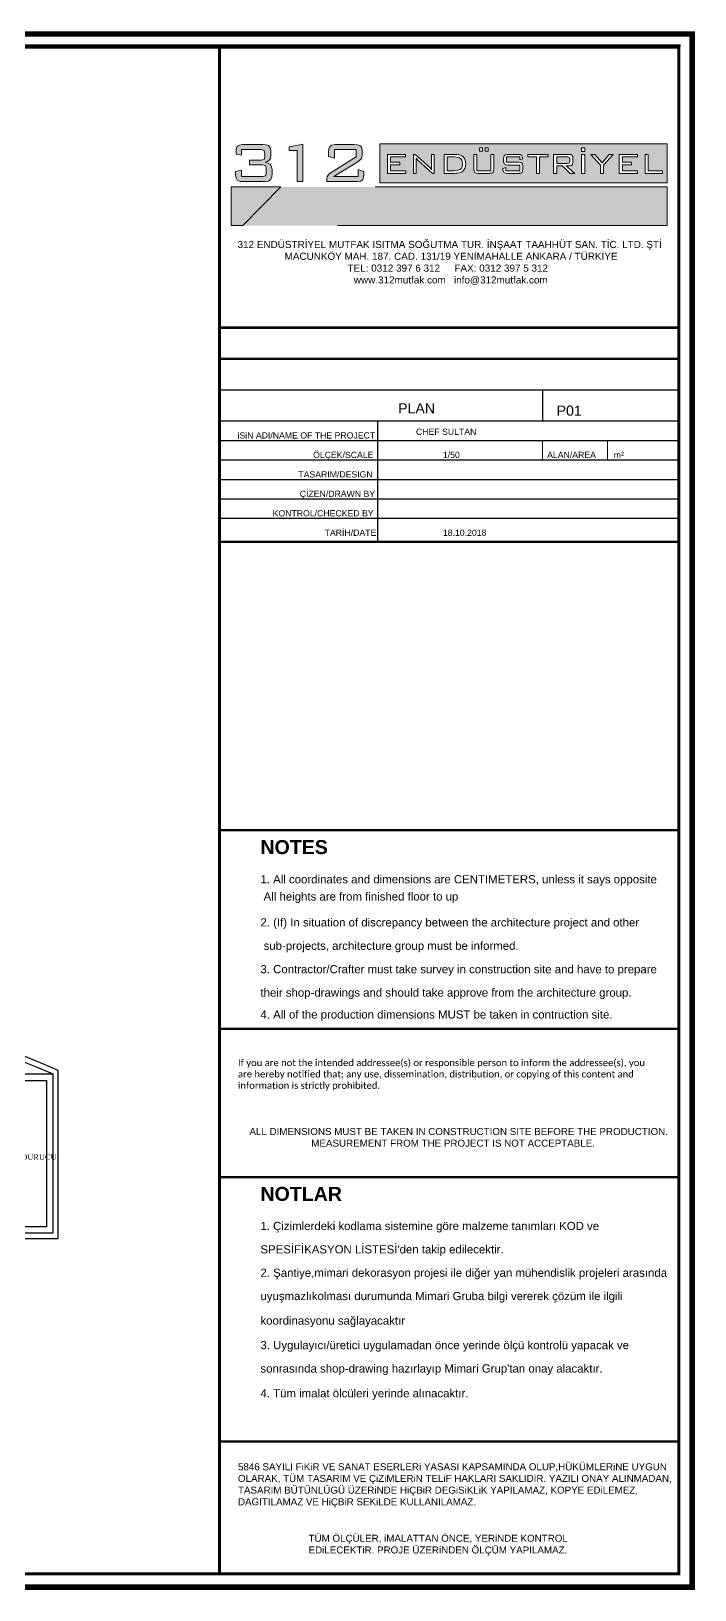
# Model space of a CAD drawing. Header units: millimetres. Extents: x 60271 to 65257, y 2062 to 12046.
# Drawn here: x 62666 to 63902, y 5591 to 8491 of the extents above; entities that cross this region are included whole.
import ezdxf
from ezdxf.enums import TextEntityAlignment as Align

# ---------------------------------------------------------------- set-up
doc = ezdxf.new("R2010")
doc.units = ezdxf.units.MM
for name, color, linetype, lineweight in [('312M_Cerceve', 10, 'Continuous', 60), ('312M_logo', 7, 'Continuous', 18), ('312M_yazi', 144, 'Continuous', 15), ('ANTET', 7, 'Continuous', 25), ('CERCEVE', 10, 'Continuous', 60), ('t_olcu', 40, 'Continuous', 13)]:
    doc.layers.add(name, color=color, linetype=linetype, lineweight=lineweight)
doc.layers.add('S2000-034 Soğuk Oda', color=1, linetype='Continuous')
doc.layers.add('t_yazi', color=144, linetype='Continuous')
doc.styles.add('BASLIK', font='')
doc.styles.add('style1', font='arial.ttf', dxfattribs={"height": 20})
doc.styles.add('YAZI', font='times.ttf', dxfattribs={"height": 11})
doc.styles.get('BASLIK').set_extended_font_data('Arial', bold=True)

msp = doc.modelspace()

# ---------------------------------------------------------------- hatches: boundary and pattern name
at = {"layer": '312M_logo'}
h = msp.add_hatch(color=250, dxfattribs=at)
h.dxf.hatch_style = 1
h.paths.add_polyline_path([(63112.5, 8268), (63111.6, 8273.5), (63109.6, 8276.9), (63108.2, 8278), (63103.9, 8279.4), (63097.7, 8279.8), (63062.8, 8279.8), (63059.7, 8279.7), (63054.4, 8278.8), (63051, 8276.9), (63050.3, 8276.2), (63048.5, 8272.2), (63047.9, 8266.3), (63047.9, 8262), (63058.3, 8259.9), (63058.3, 8270.6), (63095.2, 8270.6), (63095.6, 8270.6), (63100.5, 8268.9), (63101.3, 8262.7), (63101.3, 8256.8), (63100.1, 8252.1), (63095.2, 8250.8), (63073.3, 8250.8), (63073.3, 8242), (63097.7, 8242), (63097.9, 8242), (63102.8, 8240.8), (63103.9, 8235.7), (63103.9, 8226.5), (63103.9, 8226.2), (63102.7, 8221.5), (63097.7, 8220.3), (63057.9, 8220.3), (63057.9, 8232.5), (63047, 8230), (63047, 8224.4), (63047, 8222.6), (63048, 8217.2), (63050, 8213.7), (63051.4, 8212.8), (63055.6, 8211.3), (63061.8, 8210.9), (63099.4, 8210.9), (63103, 8211), (63108.2, 8212), (63111.7, 8214.1), (63112.9, 8215.5), (63114.6, 8219.7), (63115.1, 8225.7), (63115.1, 8233.3), (63114.3, 8238.7), (63112.1, 8242.6), (63111.6, 8243.2), (63107.7, 8245.5), (63102.2, 8247), (63106.6, 8248.5), (63110.3, 8251.2), (63111.9, 8254.5), (63112.6, 8260), (63112.6, 8266.3)])
h.paths.add_polyline_path([(63161.8, 8210.9), (63172.4, 8210.9), (63172.4, 8280.4), (63146.8, 8275.9), (63146.8, 8269), (63161.8, 8269)])
h.paths.add_polyline_path([(63220.7, 8272.2), (63220.1, 8266.3), (63220.1, 8257.4), (63231.1, 8254.4), (63231.1, 8270.6), (63271.7, 8270.6), (63271.7, 8257.1), (63224.9, 8227.7), (63222.1, 8225.7), (63218.8, 8222.5), (63217.8, 8220.5), (63216.9, 8215.2), (63216.9, 8210.9), (63271.1, 8210.9), (63274.4, 8211), (63279.6, 8211.9), (63283.1, 8213.7), (63283.7, 8214.5), (63285.5, 8218.5), (63286.1, 8224.4), (63286.1, 8229.9), (63275.2, 8233.4), (63275.2, 8220.3), (63229.9, 8220.3), (63274.5, 8248), (63278.5, 8250.9), (63281.4, 8254.1), (63282.4, 8256.5), (63283.1, 8262), (63283.1, 8266.3), (63283, 8268), (63282.1, 8273.5), (63280.1, 8276.9), (63278.7, 8278), (63274.4, 8279.4), (63268.2, 8279.8), (63235, 8279.8), (63231.9, 8279.7), (63226.6, 8278.8), (63223.2, 8276.9), (63222.5, 8276.2)])
h = msp.add_hatch(color=250, dxfattribs=at)
h.dxf.hatch_style = 1
h.paths.add_polyline_path([(63315.6, 8281), (63315.6, 8208.9), (63850.4, 8208.9), (63850.4, 8281)])
h.paths.add_polyline_path([(63363.8, 8261.6), (63363.8, 8256.9), (63335.8, 8256.9), (63335.8, 8247), (63352.9, 8247), (63352.9, 8242.4), (63335.8, 8242.4), (63335.8, 8231.2), (63364.1, 8231.2), (63364.1, 8226.3), (63329.9, 8226.3), (63329.9, 8261.6)], flags=16)
h.paths.add_polyline_path([(63378.1, 8261.6), (63381.8, 8261.6), (63411.9, 8234.6), (63411.7, 8239.9), (63411.7, 8261.6), (63417.1, 8261.6), (63417.1, 8226.3), (63413.8, 8226.3), (63386.7, 8250.8), (63383.3, 8253.8), (63383.4, 8252), (63383.5, 8250.6), (63383.5, 8226.3), (63378.1, 8226.3)], flags=16)
h.paths.add_polyline_path([(63435.4, 8261.6), (63462.9, 8261.6), (63470.8, 8257.6), (63475.2, 8250.1), (63475.9, 8238.9), (63469.8, 8228.9), (63460.9, 8226.4), (63454.8, 8226.3), (63435.4, 8226.3)], flags=16)
h.paths.add_polyline_path([(63441.3, 8256.8), (63453.9, 8256.8), (63463, 8256.8), (63469, 8250.8), (63470, 8238.8), (63464.5, 8232.5), (63456.6, 8231.2), (63441.3, 8231.2)], flags=0)
h.paths.add_polyline_path([(63490.5, 8261.6), (63496.4, 8261.6), (63496.4, 8231.2), (63522.1, 8231.2), (63522.1, 8261.6), (63527.9, 8261.6), (63527.9, 8227.5), (63520.6, 8226.3), (63491.7, 8226.3), (63490.5, 8233.7)], flags=16)
h.paths.add_polyline_path([(63506.6, 8267.4), (63501.3, 8267.4), (63501.3, 8273.7), (63506.6, 8273.7)], flags=16)
h.paths.add_polyline_path([(63517.3, 8267.4), (63512, 8267.4), (63512, 8273.7), (63517.3, 8273.7)], flags=16)
h.paths.add_polyline_path([(63580.3, 8261.6), (63581.5, 8253.2), (63576.3, 8251.7), (63576.3, 8256.8), (63551.4, 8256.8), (63551.4, 8247), (63580.6, 8247), (63583, 8231.7), (63578.8, 8226.5), (63573.6, 8226.3), (63545.9, 8226.3), (63544.4, 8235.5), (63550.2, 8236.9), (63550.2, 8231.2), (63576.4, 8231.2), (63576.4, 8241.8), (63547.3, 8241.8), (63545, 8256.5), (63549.2, 8261.4), (63554.3, 8261.6)], flags=16)
h.paths.add_polyline_path([(63591.3, 8261.6), (63629.4, 8261.6), (63629.4, 8256.8), (63613.3, 8256.8), (63613.3, 8226.3), (63607.4, 8226.3), (63607.4, 8256.8), (63591.3, 8256.8)], flags=16)
h.paths.add_polyline_path([(63639.3, 8261.6), (63674.3, 8261.6), (63676.4, 8246.2), (63668.9, 8234.7), (63678.7, 8226.3), (63669.9, 8226.3), (63655.6, 8240.1), (63645.2, 8240.1), (63645.2, 8226.3), (63639.3, 8226.3)], flags=16)
h.paths.add_polyline_path([(63645.2, 8257), (63665.4, 8257), (63669.2, 8257), (63669.2, 8244.6), (63645.2, 8244.6)], flags=0)
h.paths.add_polyline_path([(63697.1, 8267.2), (63691.5, 8267.2), (63691.5, 8273.9), (63697.1, 8273.9)], flags=16)
h.paths.add_polyline_path([(63691.4, 8261.6), (63697.3, 8261.6), (63697.3, 8226.3), (63691.4, 8226.3)], flags=16)
h.paths.add_polyline_path([(63708.6, 8261.6), (63715.9, 8261.6), (63729.7, 8245.9), (63742.9, 8261.6), (63750.1, 8261.6), (63732.3, 8241.8), (63732.3, 8226.3), (63726.5, 8226.3), (63726.5, 8241.7)], flags=16)
h.paths.add_polyline_path([(63761.4, 8261.6), (63795.3, 8261.6), (63795.3, 8256.9), (63767.3, 8256.9), (63767.3, 8247), (63784.4, 8247), (63784.4, 8242.4), (63767.3, 8242.4), (63767.3, 8231.2), (63795.6, 8231.2), (63795.6, 8226.3), (63761.4, 8226.3)], flags=16)
h.paths.add_polyline_path([(63809.6, 8261.6), (63815.5, 8261.6), (63815.5, 8231.2), (63842.2, 8231.2), (63842.2, 8226.3), (63809.6, 8226.3)], flags=16)
h = msp.add_hatch(color=250, dxfattribs=at)
h.dxf.hatch_style = 1
h.paths.add_polyline_path([(63458.3, 8256.5), (63454.6, 8256.8), (63453.9, 8256.8), (63441.3, 8256.8), (63441.3, 8231.2), (63453.9, 8231.2), (63457.7, 8231.4), (63461, 8231.9), (63463.6, 8232.8), (63465.7, 8234), (63466, 8234.2), (63467.7, 8236.2), (63468.8, 8238.7), (63469.5, 8241.8), (63469.6, 8244.2), (63469.3, 8247.6), (63468.4, 8250.5), (63467, 8252.8), (63466, 8253.8), (63463.9, 8255.1), (63461.4, 8256)])
h.paths.add_polyline_path([(63645.2, 8257), (63645.2, 8244.6), (63665.4, 8244.6), (63668.4, 8245.3), (63668.4, 8245.4), (63669.2, 8248.3), (63669.2, 8253.4), (63668.4, 8256.2), (63665.6, 8257), (63665.4, 8257)])
h = msp.add_hatch(color=250, dxfattribs=at)
h.dxf.hatch_style = 1
h.paths.add_polyline_path([(63039.2, 8201.1), (63039.2, 8129.1), (63060.9, 8129.1), (63131.2, 8201.1)])
h = msp.add_hatch(color=149, dxfattribs=at)
h.dxf.hatch_style = 1
h.paths.add_polyline_path([(63174.8, 8201.1), (63131.2, 8201.1), (63060.9, 8129.1), (63104.5, 8129.1)])
h = msp.add_hatch(color=24, dxfattribs=at)
h.dxf.hatch_style = 1
h.paths.add_polyline_path([(63219.5, 8201.1), (63174.8, 8201.1), (63104.5, 8129.1), (63149.3, 8129.1)])
h = msp.add_hatch(color=32, dxfattribs=at)
h.dxf.hatch_style = 1
h.paths.add_polyline_path([(63262.7, 8201.1), (63219.5, 8201.1), (63149.3, 8129.1), (63192.4, 8129.1)])
h = msp.add_hatch(color=42, dxfattribs=at)
h.dxf.hatch_style = 1
h.paths.add_polyline_path([(63306.8, 8201.1), (63262.7, 8201.1), (63192.4, 8129.1), (63236.6, 8129.1)])
h = msp.add_hatch(color=250, dxfattribs=at)
h.dxf.hatch_style = 1
h.paths.add_polyline_path([(63850.4, 8201.1), (63306.8, 8201.1), (63236.6, 8129.1), (63850.4, 8129.1)])

# ---------------------------------------------------------------- linework, layer by layer
msp.add_lwpolyline([(61120, 5984.5, -0.397217), (62707.1, 6550.6), (62707, 6254), (62232.1, 6254.1), (62231.9, 5984), (61832.1, 5984.1), (61832.1, 5974.2), (62241.8, 5974.1), (62242, 6244.2), (62717, 6244.1), (62717, 6557.1, 0.40263), (61103.7, 5974.1), (61530, 5974.1), (61530, 5974.1), (61640.2, 5974.2), (61640.2, 5974.2), (61640.2, 5974.2), (61640.2, 5984.1), (61609.9, 5984.1), (61610.1, 6059.2), (61520.1, 6059.1), (61520.1, 5984), (61119.9, 5984)], format="xyb")
at = {"layer": '312M_Cerceve', "linetype": 'Continuous'}
for p, q in [((63875.4, 8464), (60298.3, 8464)), ((63872.5, 5620.4), (63872.5, 8461.1))]:
    msp.add_line(p, q, dxfattribs=at)
at = {"layer": '312M_Cerceve'}
for p, q in [((63017.2, 7939.3), (63872.5, 7939.3)), ((63017.2, 7938.7), (63872.5, 7938.7)), ((63017.2, 7881.3), (63872.5, 7881.3))]:
    msp.add_line(p, q, dxfattribs=at)
for points, const_width in [([(63897.2, 8485.7), (60276.5, 8485.7), (60276.5, 5595.7), (63897.2, 5595.7)], 10.2), ([(63872.5, 8461.1), (60301.2, 8461.1), (60301.2, 5620.4), (63872.5, 5620.4)], 5.81)]:
    msp.add_lwpolyline(points, close=True, dxfattribs=dict(at, const_width=const_width))
at = {"layer": '312M_Cerceve', "const_width": 5.8}
msp.add_lwpolyline([(63017.2, 8461.1), (63017.2, 5620.4)], dxfattribs=at)
at = {"layer": '312M_logo', "color": 250}
msp.add_line((63060.9, 8129.1), (63131.2, 8201.1), dxfattribs=at)
for points in [[(63048.5, 8272.2), (63047.9, 8266.3), (63047.9, 8262), (63058.3, 8259.9), (63058.3, 8270.6), (63095.2, 8270.6)], [(63097.7, 8279.8), (63062.8, 8279.8), (63059.7, 8279.7), (63054.4, 8278.8), (63051, 8276.9), (63050.3, 8276.2), (63048.5, 8272.2)], [(63095.2, 8270.6), (63095.6, 8270.6), (63100.1, 8269.1), (63100.6, 8268.2), (63101.3, 8262.7), (63101.3, 8258.7), (63101.3, 8256.6), (63100.1, 8252.3), (63100, 8252.1), (63095.2, 8250.8), (63073.3, 8250.8), (63073.3, 8242), (63097.7, 8242), (63097.9, 8242), (63102.7, 8240.8), (63102.8, 8240.7), (63103.9, 8235.7), (63103.9, 8226.5), (63103.9, 8226.2), (63102.7, 8221.6), (63102.6, 8221.5), (63097.7, 8220.3), (63057.9, 8220.3)], [(63114.6, 8219.7), (63115.1, 8225.7), (63115.1, 8232.9), (63115.1, 8233.3), (63114.3, 8238.7), (63112.1, 8242.6), (63111.6, 8243.2), (63107.7, 8245.5), (63102.2, 8247), (63106.6, 8248.5), (63110.3, 8251.2), (63111.9, 8254.5), (63112.6, 8260), (63112.6, 8266.3), (63112.5, 8268), (63111.6, 8273.5), (63109.6, 8276.9), (63108.2, 8278), (63103.9, 8279.4), (63097.7, 8279.8)], [(63271.7, 8270.6), (63271.7, 8257.1), (63224.9, 8227.7), (63222.1, 8225.7), (63218.8, 8222.5), (63217.8, 8220.5), (63216.9, 8215.2), (63216.9, 8210.9), (63271.1, 8210.9), (63274.4, 8211), (63279.6, 8211.9), (63283.1, 8213.7), (63283.7, 8214.5), (63285.5, 8218.5)], [(63220.7, 8272.2), (63220.1, 8266.3), (63220.1, 8257.4), (63231.1, 8254.4), (63231.1, 8270.6), (63271.7, 8270.6)], [(63268.2, 8279.8), (63235, 8279.8), (63231.9, 8279.7), (63226.6, 8278.8), (63223.2, 8276.9), (63222.5, 8276.2), (63220.7, 8272.2)], [(63229.9, 8220.3), (63274.5, 8248), (63278.5, 8250.9), (63281.4, 8254.1), (63282.4, 8256.5), (63283.1, 8262), (63283.1, 8266.3), (63283, 8268), (63282.1, 8273.5), (63280.1, 8276.9), (63278.7, 8278), (63274.4, 8279.4), (63268.2, 8279.8)], [(63381.8, 8261.6), (63378.1, 8261.6), (63378.1, 8226.3), (63383.5, 8226.3), (63383.5, 8247.1), (63383.5, 8248.5), (63383.4, 8251.4), (63383.4, 8251.7), (63383.1, 8254.8)], [(63412.2, 8233.6), (63412.1, 8233.7), (63410.1, 8236.1), (63408.2, 8238), (63381.8, 8261.6)], [(63412.2, 8233.6), (63412.1, 8233.7), (63410.1, 8236.1), (63408.2, 8238), (63381.8, 8261.6)], [(63383.1, 8254.8), (63383.9, 8253.7), (63386.1, 8251.4), (63386.7, 8250.8), (63413.8, 8226.3)], [(63383.1, 8254.8), (63383.9, 8253.7), (63386.1, 8251.4), (63386.7, 8250.8), (63413.8, 8226.3)], [(63417.1, 8261.6), (63411.7, 8261.6), (63411.7, 8242.2), (63411.7, 8239.9), (63411.8, 8237.1), (63411.9, 8236.6), (63412.2, 8233.6)], [(63413.8, 8226.3), (63417.1, 8226.3), (63417.1, 8261.6)], [(63454.8, 8261.6), (63435.4, 8261.6), (63435.4, 8226.3), (63454.8, 8226.3), (63457.1, 8226.4), (63460.2, 8226.6), (63462.9, 8227), (63465.7, 8227.8), (63468.3, 8229.1), (63470, 8230.4)], [(63453.9, 8256.8), (63454.6, 8256.8), (63458.3, 8256.5), (63461.4, 8256), (63463.9, 8255.1), (63466, 8253.8), (63467, 8252.8), (63468.4, 8250.5), (63469.3, 8247.6), (63469.6, 8244.2), (63469.5, 8241.8), (63468.8, 8238.7), (63467.7, 8236.2), (63466, 8234.2), (63465.7, 8234), (63463.6, 8232.8), (63461, 8231.9), (63457.7, 8231.4), (63453.9, 8231.2), (63441.3, 8231.2)], [(63453.9, 8256.8), (63454.6, 8256.8), (63458.3, 8256.5), (63461.4, 8256), (63463.9, 8255.1), (63466, 8253.8), (63467, 8252.8), (63468.4, 8250.5), (63469.3, 8247.6), (63469.6, 8244.2), (63469.5, 8241.8), (63468.8, 8238.7), (63467.7, 8236.2), (63466, 8234.2), (63465.7, 8234), (63463.6, 8232.8), (63461, 8231.9), (63457.7, 8231.4), (63453.9, 8231.2), (63441.3, 8231.2)], [(63441.3, 8231.2), (63441.3, 8256.8), (63453.9, 8256.8)], [(63470.6, 8257), (63468.3, 8258.8), (63465.9, 8260), (63462.8, 8260.9), (63461.2, 8261.2), (63458.2, 8261.5), (63454.8, 8261.6)], [(63470, 8230.4), (63472.1, 8232.6), (63473.7, 8235.3), (63474.7, 8238), (63475.4, 8241), (63475.6, 8244.2), (63475.4, 8247), (63474.8, 8249.9), (63473.7, 8252.7), (63472.5, 8254.6), (63470.6, 8257)], [(63470, 8230.4), (63472.1, 8232.6), (63473.7, 8235.3), (63474.7, 8238), (63475.4, 8241), (63475.6, 8244.2), (63475.4, 8247), (63474.8, 8249.9), (63473.7, 8252.7), (63472.5, 8254.6), (63470.6, 8257)], [(63496.4, 8261.6), (63490.5, 8261.6), (63490.5, 8234.6), (63490.6, 8233.4), (63491.1, 8230.2), (63492.2, 8228.1), (63492.8, 8227.7), (63495.2, 8226.7), (63498.8, 8226.3), (63519.7, 8226.3), (63520.9, 8226.4), (63524.1, 8226.9), (63526.2, 8228), (63526.6, 8228.6), (63527.6, 8231)], [(63527.9, 8261.6), (63522.1, 8261.6), (63522.1, 8231.2), (63496.4, 8231.2)], [(63496.4, 8231.2), (63496.4, 8261.6)], [(63527.6, 8231), (63527.9, 8234.6), (63527.9, 8261.6)], [(63550.2, 8236.9), (63544.7, 8235.6), (63544.7, 8234.6), (63544.8, 8233.4), (63545.3, 8230.2), (63546.5, 8228.1), (63547, 8227.7), (63549.4, 8226.7), (63553, 8226.3), (63573.6, 8226.3), (63574.7, 8226.4), (63578, 8226.9), (63580, 8228), (63580.5, 8228.6), (63581.4, 8231)], [(63546.4, 8256.9), (63546.1, 8253.3), (63546.1, 8250.2), (63546.2, 8249), (63546.7, 8245.7), (63547.8, 8243.6), (63548.3, 8243.2), (63550.7, 8242.2), (63554.3, 8241.8), (63576.4, 8241.8), (63576.4, 8231.2), (63550.2, 8231.2)], [(63573.1, 8261.6), (63554.3, 8261.6), (63553.2, 8261.5), (63549.9, 8261), (63547.8, 8259.8), (63547.4, 8259.3), (63546.4, 8256.9)], [(63550.2, 8231.2), (63550.2, 8236.9)], [(63581.4, 8231), (63581.8, 8234.6), (63581.8, 8238.6), (63581.7, 8239.9), (63581.2, 8243.1), (63580, 8245.2), (63579.6, 8245.6), (63577.2, 8246.6), (63573.6, 8247), (63551.4, 8247), (63551.4, 8256.8), (63576.3, 8256.8)], [(63576.3, 8256.8), (63576.3, 8251.7), (63581.3, 8253.1), (63581.3, 8253.8), (63581.3, 8254.4), (63580.9, 8257.7), (63579.6, 8259.9), (63579.1, 8260.3), (63576.7, 8261.2), (63573.1, 8261.6)], [(63667.7, 8261.6), (63639.3, 8261.6), (63639.3, 8226.3), (63645.2, 8226.3), (63645.2, 8240.1), (63655.6, 8240.1)], [(63665.4, 8257), (63665.6, 8257), (63668.4, 8256.2), (63669.2, 8253.4), (63669.2, 8248.3), (63668.4, 8245.4), (63668.4, 8245.3), (63665.4, 8244.6), (63645.2, 8244.6)], [(63665.4, 8257), (63665.6, 8257), (63668.4, 8256.2), (63669.2, 8253.4), (63669.2, 8248.3), (63668.4, 8245.4), (63668.4, 8245.3), (63665.4, 8244.6), (63645.2, 8244.6)], [(63645.2, 8244.6), (63645.2, 8257), (63665.4, 8257)], [(63655.6, 8240.1), (63669.9, 8226.3), (63678.7, 8226.3), (63662.6, 8240.1)], [(63655.6, 8240.1), (63669.9, 8226.3), (63678.7, 8226.3), (63662.6, 8240.1)], [(63662.6, 8240.1), (63667.7, 8240.1), (63667.8, 8240.1), (63671.2, 8240.5), (63673.5, 8241.7), (63674.7, 8243.6)], [(63674.8, 8257.7), (63673.5, 8260), (63673.4, 8260), (63671.1, 8261.2), (63667.7, 8261.6)], [(63674.7, 8243.6), (63675.2, 8246.9), (63675.2, 8254.7), (63674.8, 8257.7)], [(63674.7, 8243.6), (63675.2, 8246.9), (63675.2, 8254.7), (63674.8, 8257.7)], [(63715.9, 8261.6), (63708.6, 8261.6), (63726.5, 8241.7), (63726.5, 8226.3), (63732.3, 8226.3), (63732.3, 8241.8)], [(63729.7, 8245.9), (63715.9, 8261.6)], [(63750.1, 8261.6), (63742.9, 8261.6), (63729.7, 8245.9)], [(63732.3, 8241.8), (63750.1, 8261.6)], [(63057.9, 8232.5), (63047, 8230), (63047, 8224.4), (63047, 8222.6), (63048, 8217.2), (63050, 8213.7), (63051.4, 8212.8), (63055.6, 8211.3), (63061.8, 8210.9), (63099.4, 8210.9), (63103, 8211), (63108.2, 8212), (63111.7, 8214.1), (63112.9, 8215.5), (63114.6, 8219.7)], [(63057.9, 8220.3), (63057.9, 8232.5)], [(63275.2, 8233.4), (63275.2, 8220.3), (63229.9, 8220.3)], [(63285.5, 8218.5), (63286.1, 8224.4), (63286.1, 8229.9), (63275.2, 8233.4)], [(63060.9, 8129.1), (63039.2, 8129.1), (63039.2, 8201.1), (63131.2, 8201.1)], [(63306.8, 8201.1), (63850.4, 8201.1), (63850.4, 8129.1), (63236.6, 8129.1)]]:
    msp.add_lwpolyline(points, dxfattribs=at)
for points in [[(63172.4, 8280.4), (63146.8, 8275.9), (63146.8, 8269), (63161.8, 8269), (63161.8, 8210.9), (63172.4, 8210.9)], [(63315.6, 8281), (63850.4, 8281), (63850.4, 8208.9), (63315.6, 8208.9)], [(63506.6, 8273.7), (63501.3, 8273.7), (63501.3, 8267.4), (63506.6, 8267.4)], [(63517.3, 8273.7), (63512, 8273.7), (63512, 8267.4), (63517.3, 8267.4)], [(63697.1, 8273.9), (63691.5, 8273.9), (63691.5, 8267.2), (63697.1, 8267.2)], [(63363.8, 8261.6), (63329.9, 8261.6), (63329.9, 8226.3), (63364.1, 8226.3), (63364.1, 8231.2), (63335.8, 8231.2), (63335.8, 8242.4), (63352.9, 8242.4), (63352.9, 8247), (63335.8, 8247), (63335.8, 8256.9), (63363.8, 8256.9)], [(63629.4, 8261.6), (63591.3, 8261.6), (63591.3, 8256.8), (63607.4, 8256.8), (63607.4, 8226.3), (63613.3, 8226.3), (63613.3, 8256.8), (63629.4, 8256.8)], [(63697.3, 8261.6), (63691.4, 8261.6), (63691.4, 8226.3), (63697.3, 8226.3)], [(63795.3, 8261.6), (63761.4, 8261.6), (63761.4, 8226.3), (63795.6, 8226.3), (63795.6, 8231.2), (63767.3, 8231.2), (63767.3, 8242.4), (63784.4, 8242.4), (63784.4, 8247), (63767.3, 8247), (63767.3, 8256.9), (63795.3, 8256.9)], [(63815.5, 8261.6), (63809.6, 8261.6), (63809.6, 8226.3), (63842.2, 8226.3), (63842.2, 8231.2), (63815.5, 8231.2)]]:
    msp.add_lwpolyline(points, close=True, dxfattribs=at)
at = {"layer": 'ANTET'}
for p, q in [((63017.2, 7823.4), (63872.2, 7823.4)), ((63618.6, 7823.4), (63618.6, 7765.5)), ((63017.2, 7765.5), (63872.2, 7765.5)), ((63198.4, 7765.5), (63720, 7765.5)), ((63311.4, 7765.5), (63311.4, 7656.8)), ((63017.2, 7729.2), (63872.2, 7729.2)), ((63017.2, 7693), (63872.2, 7693)), ((63017.2, 7656.8), (63872.2, 7656.8)), ((63311.4, 7656.8), (63311.4, 7540.9)), ((63017.2, 7620.6), (63872.2, 7620.6)), ((63017.2, 7584.4), (63872.2, 7584.4))]:
    msp.add_line(p, q, dxfattribs=at)
at = {"layer": 'CERCEVE'}
msp.add_line((63017.2, 7540.9), (63872.2, 7540.9), dxfattribs=at)
at = {"layer": 'CERCEVE', "linetype": 'Continuous', "extrusion": (-3.032e-13, 9.79976e-05, 1)}
for p, q in [((63017.2, 7003.9, -0.1), (63872.2, 7003.9, 0.1)), ((63017.2, 6634.6, -0.1), (63872.2, 6634.6, 0.1)), ((63017.2, 6358.7, -0.1), (63872.2, 6358.7, 0.1))]:
    msp.add_line(p, q, dxfattribs=at)
at = {"layer": 'CERCEVE'}
msp.add_lwpolyline([(63017.2, 5866.9), (63872.2, 5866.9)], dxfattribs=at)
at = {"layer": 'S2000-034 Soğuk Oda'}
for p, q in [((62519, 6550.6), (62707.1, 6550.6)), ((62519, 6538.6), (62695.1, 6538.6)), ((62695.1, 6538.6), (62695, 6266)), ((62707.1, 6550.6), (62707, 6254)), ((62695, 6266), (62519, 6266)), ((62707, 6254), (62132, 6254.2))]:
    msp.add_line(p, q, dxfattribs=at)
at = {"layer": 't_olcu', "color": 0}
for p, q in [((63618.6, 7729.2), (63618.6, 7693)), ((63739.7, 7693), (63739.7, 7729.2))]:
    msp.add_line(p, q, dxfattribs=at)

# ---------------------------------------------------------------- texts
at = {"layer": '312M_yazi', "insert": (62979.4, 8100.6), "char_height": 13.2, "width": 935.559, "attachment_point": 1, "style": 'style1'}
msp.add_mtext('\\pi71.388;312 ENDÜSTRİYEL MUTFAK ISITMA SOĞUTMA TUR. İNŞAAT TAAHHÜT SAN. TİC. LTD. ŞTİ\\P\\pi158.95;MACUNKÖY MAH. 187. CAD. 131/19 YENİMAHALLE ANKARA / TÜRKİYE\\P\\pi276.28;TEL: 0312 397 6 312^IFAX: 0312 397 5 312\\P\\pi287.89;www.312mutfak.com   info@312mutfak.com', dxfattribs=at)
at = {"layer": 'ANTET', "style": 'style1'}
for s, p in [('PLAN ', (63387.8, 7779.6)), ('P01', (63668.3, 7775.4))]:
    msp.add_text(s, height=18.83, dxfattribs=at).set_placement(p, align=Align.CENTER)
for s, p in [('iSiN ADI/NAME OF THE PROJECT         ', (63050.7, 7732.9)), ('CHEF SULTAN', (63383, 7739.7)), ('ÖLÇEK/SCALE          ', (63191.4, 7696.6)), ('1/50', (63433.1, 7696.6)), ('ALAN/AREA', (63627.2, 7696.6)), (' m²', (63746.8, 7696.6)), ('TASARIM/DESIGN       ', (63163.9, 7660.4)), ('ÇİZEN/DRAWN BY     ', (63166.6, 7624.2)), ('KONTROL/CHECKED BY     ', (63116.1, 7588)), ('TARİH/DATE            ', (63212.9, 7551.8)), ('18.10.2018', (63433.1, 7551.8))]:
    msp.add_text(s, height=11.59, dxfattribs=at).set_placement(p)
at = {"layer": 't_yazi'}
for s, height, style, p in [('NOTES', 26.08, 'BASLIK', (63093.4, 6959.6)), ('1. All coordinates and dimensions are CENTIMETERS, unless it says opposite ', 15.212, 'style1', (63093.4, 6905.2)), (' All heights are from finished floor to up ', 15.212, 'style1', (63093.4, 6873.2)), ('2. (If) In situation of discrepancy between the architecture project and other', 15.212, 'style1', (63093.4, 6825)), (' sub-projects, architecture group must be informed. ', 15.212, 'style1', (63093.4, 6781.5)), ('3. Contractor/Crafter must take survey in construction site and have to prepare ', 15.212, 'style1', (63093.4, 6737.9)), ('their shop-drawings and should take approve from the architecture group.', 15.212, 'style1', (63093.4, 6694.4)), ('4. All of the production dimensions MUST be taken in contruction site.', 15.212, 'style1', (63093.4, 6653.6)), ('NOTLAR', 26.08, 'BASLIK', (63093.4, 6314.4)), ('1. Çizimlerdeki kodlama sistemine göre malzeme tanımları KOD ve ', 15.212, 'style1', (63093.4, 6260.1)), ("SPESİFİKASYON LİSTESİ'den takip edilecektir.  ", 15.212, 'style1', (63093.4, 6216.6)), ('2. Şantiye,mimari dekorasyon projesi ile diğer yan mühendislik projeleri arasında ', 15.212, 'style1', (63093.4, 6173.1)), ('uyuşmazlıkolması durumunda Mimari Gruba bilgi vererek çözüm ile ilgili ', 15.212, 'style1', (63093.4, 6129.7)), ('koordinasyonu sağlayacaktır', 15.212, 'style1', (63093.4, 6084)), ('3. Uygulayıcı/üretici uygulamadan önce yerinde ölçü kontrolü yapacak ve', 15.212, 'style1', (63093.4, 6038.4)), ("sonrasında shop-drawing hazırlayıp Mimari Grup'tan onay alacaktır.", 15.212, 'style1', (63093.4, 5994.9)), ('4. Tüm imalat ölcüleri yerinde alınacaktır. ', 15.212, 'style1', (63093.4, 5948.8))]:
    msp.add_text(s, height=height, dxfattribs=dict(at, style=style)).set_placement(p)
at = {"layer": 't_yazi', "color": 1, "style": 'style1'}
for s, p in [('ALL DIMENSIONS MUST BE TAKEN IN CONSTRUCTION SITE BEFORE THE PRODUCTION. ', (63072.9, 6436.9)), (' MEASUREMENT FROM THE PROJECT IS NOT ACCEPTABLE. ', (63183, 6415.2)), ('TÜM ÖLÇÜLER, iMALATTAN ÖNCE, YERiNDE KONTROL', (63183, 5680.1)), ('EDiLECEKTiR. PROJE ÜZERiNDEN ÖLÇÜM YAPILAMAZ.', (63183, 5658.3))]:
    msp.add_text(s, height=13.039, dxfattribs=at).set_placement(p)
at = {"layer": 't_yazi', "color": 1, "style": 'YAZI'}
msp.add_text('-18 %%DC DERİN DONDURUCU', height=10.335, dxfattribs=at).set_placement((62615.7, 6390.8), align=Align.CENTER)
at = {"layer": 't_yazi', "attachment_point": 1, "style": 'style1'}
for s, insert, char_height, width in [('{\\fCalibri|b0|i0|c162|p34;\\H0.83333x;If you are not the intended addressee(s) or responsible person to inform the addressee(s), you are hereby notified that; any use, dissemination, distribution, or copying of this content and \\H1.3003x; \\H0.76905x;information is strictly prohibited.\\H1.19381x; }', (63051.6, 6577.8), 15.2121, 784.711), ('5846 SAYILI FiKiR VE SANAT ESERLERi YASASI KAPSAMINDA OLUP,HÜKÜMLERiNE UYGUN OLARAK, TÜM TASARIM VE ÇiZiMLERiN TELiF HAKLARI SAKLIDIR. YAZILI ONAY ALINMADAN, TASARIM BÜTÜNLÜGÜ ÜZERiNDE HiÇBiR DEGiSiKLiK YAPILAMAZ, KOPYE EDiLEMEZ, DAGITILAMAZ VE HiÇBiR SEKiLDE KULLANILAMAZ.  ', (63051.6, 5826.2), 13.0389, 850.199)]:
    msp.add_mtext(s, dxfattribs=dict(at, insert=insert, char_height=char_height, width=width))

doc.saveas('drawing.dxf')
